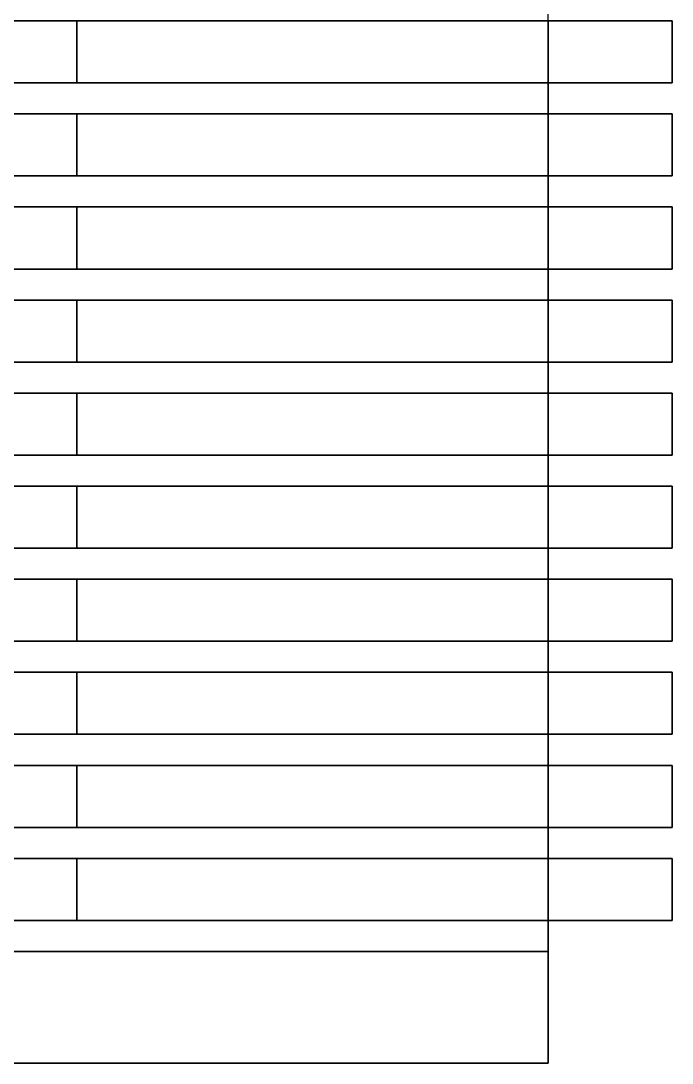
# Model space of a CAD drawing. Header units: millimetres. Extents: x -20 to 230, y 0 to 446.
# Drawn here: x 125 to 230, y 0 to 168 of the extents above; entities that cross this region are included whole.
import ezdxf

# ---------------------------------------------------------------- set-up
doc = ezdxf.new("R2010")
doc.units = ezdxf.units.MM
doc.layers.add('1', color=9, linetype='Continuous')
doc.layers.add('Caixa', color=250, linetype='Continuous')
for name, color, linetype, plot in [('2', 253, 'Continuous', False), ('3', 41, 'Continuous', False), ('4', 253, 'Continuous', False), ('5', 33, 'Continuous', False), ('6', 41, 'Continuous', False), ('7', 253, 'Continuous', False), ('8', 8, 'Continuous', False), ('9', 61, 'Continuous', False), ('Letra', 250, 'Continuous', False)]:
    doc.layers.add(name, color=color, linetype=linetype, plot=plot)

# ---------------------------------------------------------------- blocks, each defined once
blk = doc.blocks.new('2')
at = {"layer": 'Letra', "invisible_edges": 15}
for points in [[(210, -477.5, 130), (151.31, -477.5, 130), (151.31, -76, 130), (210, -76, 130)], [(151.31, -302.47, 130), (90.46, -302.47, 130), (90.86, -336.07, 130), (151.31, -336.07, 130)], [(151.31, -336.07, 130), (89.06, -346.4, 130), (87.77, -347.27, 130), (151.31, -347.27, 130)], [(87.83, -336.07, 130), (88.79, -336.69, 130), (89.45, -337.29, 130), (151.31, -336.07, 130)], [(151.31, -336.07, 130), (90.59, -344.38, 130), (89.83, -345.58, 130), (89.06, -346.4, 130)], [(89.45, -337.29, 130), (90.36, -338.5, 130), (90.83, -339.52, 130), (151.31, -336.07, 130)], [(91.2, -341.87, 130), (91.01, -343.2, 130), (90.59, -344.38, 130), (151.31, -336.07, 130)], [(90.83, -339.52, 130), (91.14, -340.76, 130), (91.2, -341.87, 130), (151.31, -336.07, 130)], [(87.77, -347.27, 130), (88.92, -348.29, 130), (89.64, -349.18, 130), (151.31, -347.27, 130)], [(151.31, -347.27, 130), (89.64, -349.18, 130), (90.24, -350.24, 130), (90.7, -351.47, 130)], [(90.7, -351.47, 130), (90.95, -352.85, 130), (90.95, -354.14, 130), (151.31, -347.27, 130)], [(151.31, -347.27, 130), (90.95, -354.14, 130), (90.75, -355.32, 130), (151.31, -355.32, 130)], [(89.8, -357.57, 130), (88.81, -368.93, 130), (151.31, -368.93, 130), (151.31, -355.32, 130)], [(151.31, -355.32, 130), (90.75, -355.32, 130), (90.39, -356.42, 130), (89.8, -357.57, 130)], [(88.81, -368.93, 130), (89.98, -370.98, 130), (90.64, -373.25, 130), (151.31, -368.93, 130)], [(151.31, -368.93, 130), (90.64, -373.25, 130), (90.77, -375.49, 130), (151.31, -375.49, 130)], [(90.4, -377.72, 130), (90.77, -375.49, 130), (151.31, -375.49, 130), (151.31, -397.5, 130)], [(90.4, -377.72, 130), (99.63, -401.82, 130), (151.31, -401.82, 130), (151.31, -397.5, 130)], [(151.31, -401.82, 130), (151.31, -477.5, 130), (105, -477.5, 130), (99.63, -401.82, 130)], [(0, -500, 130), (0, -477.5, 130), (210, -477.5, 130), (210, -500, 130)]]:
    blk.add_3dface(points, dxfattribs=at)

msp = doc.modelspace()

# ---------------------------------------------------------------- linework, layer by layer
for points in [[(134, 23, 115), (134, 33, 115), (230, 33, 115), (230, 23, 115)], [(134, 33, 115), (134, 33, 15), (230, 33, 15), (230, 33, 115)], [(134, 23, 15), (134, 33, 15), (230, 33, 15), (230, 23, 15)], [(134, 23, 115), (134, 33, 115), (134, 33, 15), (134, 23, 15)], [(230, 23, 115), (230, 33, 115), (230, 33, 15), (230, 23, 15)], [(134, 23, 115), (134, 23, 15), (230, 23, 15), (230, 23, 115)]]:
    msp.add_3dface(points)
at = {"layer": '1'}
for points in [[(134, 38, 115), (134, 48, 115), (230, 48, 115), (230, 38, 115)], [(134, 48, 115), (134, 48, 15), (230, 48, 15), (230, 48, 115)], [(134, 38, 15), (134, 48, 15), (230, 48, 15), (230, 38, 15)], [(134, 38, 115), (134, 48, 115), (134, 48, 15), (134, 38, 15)], [(230, 38, 115), (230, 48, 115), (230, 48, 15), (230, 38, 15)], [(134, 38, 115), (134, 38, 15), (230, 38, 15), (230, 38, 115)]]:
    msp.add_3dface(points, dxfattribs=at)
at = {"layer": '2'}
for points in [[(134, 53, 115), (134, 63, 115), (230, 63, 115), (230, 53, 115)], [(134, 63, 115), (134, 63, 15), (230, 63, 15), (230, 63, 115)], [(134, 53, 15), (134, 63, 15), (230, 63, 15), (230, 53, 15)], [(134, 53, 115), (134, 63, 115), (134, 63, 15), (134, 53, 15)], [(230, 53, 115), (230, 63, 115), (230, 63, 15), (230, 53, 15)], [(134, 53, 115), (134, 53, 15), (230, 53, 15), (230, 53, 115)]]:
    msp.add_3dface(points, dxfattribs=at)
at = {"layer": '3'}
for points in [[(134, 68, 115), (134, 78, 115), (230, 78, 115), (230, 68, 115)], [(134, 78, 115), (134, 78, 15), (230, 78, 15), (230, 78, 115)], [(134, 68, 15), (134, 78, 15), (230, 78, 15), (230, 68, 15)], [(134, 68, 115), (134, 78, 115), (134, 78, 15), (134, 68, 15)], [(230, 68, 115), (230, 78, 115), (230, 78, 15), (230, 68, 15)], [(134, 68, 115), (134, 68, 15), (230, 68, 15), (230, 68, 115)]]:
    msp.add_3dface(points, dxfattribs=at)
at = {"layer": '4'}
for points in [[(134, 83, 115), (134, 93, 115), (230, 93, 115), (230, 83, 115)], [(134, 93, 115), (134, 93, 15), (230, 93, 15), (230, 93, 115)], [(134, 83, 15), (134, 93, 15), (230, 93, 15), (230, 83, 15)], [(134, 83, 115), (134, 93, 115), (134, 93, 15), (134, 83, 15)], [(230, 83, 115), (230, 93, 115), (230, 93, 15), (230, 83, 15)], [(134, 83, 115), (134, 83, 15), (230, 83, 15), (230, 83, 115)]]:
    msp.add_3dface(points, dxfattribs=at)
at = {"layer": '5'}
for points in [[(134, 98, 115), (134, 108, 115), (230, 108, 115), (230, 98, 115)], [(134, 108, 115), (134, 108, 15), (230, 108, 15), (230, 108, 115)], [(134, 98, 15), (134, 108, 15), (230, 108, 15), (230, 98, 15)], [(134, 98, 115), (134, 108, 115), (134, 108, 15), (134, 98, 15)], [(230, 98, 115), (230, 108, 115), (230, 108, 15), (230, 98, 15)], [(134, 98, 115), (134, 98, 15), (230, 98, 15), (230, 98, 115)]]:
    msp.add_3dface(points, dxfattribs=at)
at = {"layer": '6'}
for points in [[(134, 113, 115), (134, 123, 115), (230, 123, 115), (230, 113, 115)], [(134, 123, 115), (134, 123, 15), (230, 123, 15), (230, 123, 115)], [(134, 113, 15), (134, 123, 15), (230, 123, 15), (230, 113, 15)], [(134, 113, 115), (134, 123, 115), (134, 123, 15), (134, 113, 15)], [(230, 113, 115), (230, 123, 115), (230, 123, 15), (230, 113, 15)], [(134, 113, 115), (134, 113, 15), (230, 113, 15), (230, 113, 115)]]:
    msp.add_3dface(points, dxfattribs=at)
at = {"layer": '7'}
for points in [[(134, 128, 115), (134, 138, 115), (230, 138, 115), (230, 128, 115)], [(134, 138, 115), (134, 138, 15), (230, 138, 15), (230, 138, 115)], [(134, 128, 15), (134, 138, 15), (230, 138, 15), (230, 128, 15)], [(134, 128, 115), (134, 138, 115), (134, 138, 15), (134, 128, 15)], [(230, 128, 115), (230, 138, 115), (230, 138, 15), (230, 128, 15)], [(134, 128, 115), (134, 128, 15), (230, 128, 15), (230, 128, 115)]]:
    msp.add_3dface(points, dxfattribs=at)
at = {"layer": '8'}
for points in [[(134, 143, 115), (134, 153, 115), (230, 153, 115), (230, 143, 115)], [(134, 153, 115), (134, 153, 15), (230, 153, 15), (230, 153, 115)], [(134, 143, 15), (134, 153, 15), (230, 153, 15), (230, 143, 15)], [(134, 143, 115), (134, 153, 115), (134, 153, 15), (134, 143, 15)], [(230, 143, 115), (230, 153, 115), (230, 153, 15), (230, 143, 15)], [(134, 143, 115), (134, 143, 15), (230, 143, 15), (230, 143, 115)]]:
    msp.add_3dface(points, dxfattribs=at)
at = {"layer": '9'}
for points in [[(134, 158, 115), (134, 168, 115), (230, 168, 115), (230, 158, 115)], [(134, 168, 115), (134, 168, 15), (230, 168, 15), (230, 168, 115)], [(134, 158, 15), (134, 168, 15), (230, 168, 15), (230, 158, 15)], [(134, 158, 115), (134, 168, 115), (134, 168, 15), (134, 158, 15)], [(230, 158, 115), (230, 168, 115), (230, 168, 15), (230, 158, 15)], [(134, 158, 115), (134, 158, 15), (230, 158, 15), (230, 158, 115)]]:
    msp.add_3dface(points, dxfattribs=at)
at = {"layer": 'Caixa'}
for p, q in [((0, 0), (210, 0)), ((210, 0, 130), (0, 0, 130)), ((210, 0), (210, 0, 130))]:
    msp.add_line(p, q, dxfattribs=at)
for points in [[(0, 446), (0, 0), (210, 0), (210, 446)], [(0, 168, 115), (0, 158, 115), (210, 158, 115), (210, 168, 115)], [(210, 168, 15), (210, 158, 15), (0, 158, 15), (0, 168, 15)], [(210, 153, 112), (210, 158, 112), (0, 158, 112), (0, 153, 112)], [(0, 158, 115), (0, 158, 112), (210, 158, 112), (210, 158, 115)], [(0, 153, 18), (0, 158, 18), (210, 158, 18), (210, 153, 18)], [(210, 158, 15), (210, 158, 18), (0, 158, 18), (0, 158, 15)], [(0, 153, 112), (0, 153, 115), (210, 153, 115), (210, 153, 112)], [(0, 153, 115), (0, 143, 115), (210, 143, 115), (210, 153, 115)], [(210, 153, 18), (210, 153, 15), (0, 153, 15), (0, 153, 18)], [(210, 153, 15), (210, 143, 15), (0, 143, 15), (0, 153, 15)], [(210, 138, 112), (210, 143, 112), (0, 143, 112), (0, 138, 112)], [(0, 143, 115), (0, 143, 112), (210, 143, 112), (210, 143, 115)], [(0, 138, 18), (0, 143, 18), (210, 143, 18), (210, 138, 18)], [(210, 143, 15), (210, 143, 18), (0, 143, 18), (0, 143, 15)], [(0, 138, 112), (0, 138, 115), (210, 138, 115), (210, 138, 112)], [(0, 138, 115), (0, 128, 115), (210, 128, 115), (210, 138, 115)], [(210, 138, 18), (210, 138, 15), (0, 138, 15), (0, 138, 18)], [(210, 138, 15), (210, 128, 15), (0, 128, 15), (0, 138, 15)], [(210, 123, 112), (210, 128, 112), (0, 128, 112), (0, 123, 112)], [(0, 128, 115), (0, 128, 112), (210, 128, 112), (210, 128, 115)], [(0, 123, 18), (0, 128, 18), (210, 128, 18), (210, 123, 18)], [(210, 128, 15), (210, 128, 18), (0, 128, 18), (0, 128, 15)], [(0, 123, 112), (0, 123, 115), (210, 123, 115), (210, 123, 112)], [(0, 123, 115), (0, 113, 115), (210, 113, 115), (210, 123, 115)], [(210, 123, 18), (210, 123, 15), (0, 123, 15), (0, 123, 18)], [(210, 123, 15), (210, 113, 15), (0, 113, 15), (0, 123, 15)], [(210, 108, 112), (210, 113, 112), (0, 113, 112), (0, 108, 112)], [(0, 113, 115), (0, 113, 112), (210, 113, 112), (210, 113, 115)], [(0, 108, 18), (0, 113, 18), (210, 113, 18), (210, 108, 18)], [(210, 113, 15), (210, 113, 18), (0, 113, 18), (0, 113, 15)], [(0, 108, 112), (0, 108, 115), (210, 108, 115), (210, 108, 112)], [(0, 108, 115), (0, 98, 115), (210, 98, 115), (210, 108, 115)], [(210, 108, 18), (210, 108, 15), (0, 108, 15), (0, 108, 18)], [(210, 108, 15), (210, 98, 15), (0, 98, 15), (0, 108, 15)], [(210, 93, 112), (210, 98, 112), (0, 98, 112), (0, 93, 112)], [(0, 98, 115), (0, 98, 112), (210, 98, 112), (210, 98, 115)], [(0, 93, 18), (0, 98, 18), (210, 98, 18), (210, 93, 18)], [(210, 98, 15), (210, 98, 18), (0, 98, 18), (0, 98, 15)], [(0, 93, 112), (0, 93, 115), (210, 93, 115), (210, 93, 112)], [(0, 93, 115), (0, 83, 115), (210, 83, 115), (210, 93, 115)], [(210, 93, 18), (210, 93, 15), (0, 93, 15), (0, 93, 18)], [(210, 93, 15), (210, 83, 15), (0, 83, 15), (0, 93, 15)], [(210, 78, 112), (210, 83, 112), (0, 83, 112), (0, 78, 112)], [(0, 83, 115), (0, 83, 112), (210, 83, 112), (210, 83, 115)], [(0, 78, 18), (0, 83, 18), (210, 83, 18), (210, 78, 18)], [(210, 83, 15), (210, 83, 18), (0, 83, 18), (0, 83, 15)], [(0, 78, 112), (0, 78, 115), (210, 78, 115), (210, 78, 112)], [(0, 78, 115), (0, 68, 115), (210, 68, 115), (210, 78, 115)], [(210, 78, 18), (210, 78, 15), (0, 78, 15), (0, 78, 18)], [(210, 78, 15), (210, 68, 15), (0, 68, 15), (0, 78, 15)], [(210, 63, 112), (210, 68, 112), (0, 68, 112), (0, 63, 112)], [(0, 68, 115), (0, 68, 112), (210, 68, 112), (210, 68, 115)], [(0, 63, 18), (0, 68, 18), (210, 68, 18), (210, 63, 18)], [(210, 68, 15), (210, 68, 18), (0, 68, 18), (0, 68, 15)], [(0, 63, 112), (0, 63, 115), (210, 63, 115), (210, 63, 112)], [(0, 63, 115), (0, 53, 115), (210, 53, 115), (210, 63, 115)], [(210, 63, 18), (210, 63, 15), (0, 63, 15), (0, 63, 18)], [(210, 63, 15), (210, 53, 15), (0, 53, 15), (0, 63, 15)], [(210, 48, 112), (210, 53, 112), (0, 53, 112), (0, 48, 112)], [(0, 53, 115), (0, 53, 112), (210, 53, 112), (210, 53, 115)], [(0, 48, 18), (0, 53, 18), (210, 53, 18), (210, 48, 18)], [(210, 53, 15), (210, 53, 18), (0, 53, 18), (0, 53, 15)], [(0, 48, 112), (0, 48, 115), (210, 48, 115), (210, 48, 112)], [(0, 48, 115), (0, 38, 115), (210, 38, 115), (210, 48, 115)], [(210, 48, 18), (210, 48, 15), (0, 48, 15), (0, 48, 18)], [(210, 48, 15), (210, 38, 15), (0, 38, 15), (0, 48, 15)], [(210, 33, 112), (210, 38, 112), (0, 38, 112), (0, 33, 112)], [(0, 38, 115), (0, 38, 112), (210, 38, 112), (210, 38, 115)], [(0, 33, 18), (0, 38, 18), (210, 38, 18), (210, 33, 18)], [(210, 38, 15), (210, 38, 18), (0, 38, 18), (0, 38, 15)], [(0, 33, 112), (0, 33, 115), (210, 33, 115), (210, 33, 112)], [(0, 33, 115), (0, 23, 115), (210, 23, 115), (210, 33, 115)], [(210, 33, 18), (210, 33, 15), (0, 33, 15), (0, 33, 18)], [(210, 33, 15), (210, 23, 15), (0, 23, 15), (0, 33, 15)], [(210, 18, 112), (210, 23, 112), (0, 23, 112), (0, 18, 112)], [(0, 23, 115), (0, 23, 112), (210, 23, 112), (210, 23, 115)], [(0, 18, 18), (0, 23, 18), (210, 23, 18), (210, 18, 18)], [(210, 23, 15), (210, 23, 18), (0, 23, 18), (0, 23, 15)]]:
    msp.add_3dface(points, dxfattribs=at)
for points, invisible_edges in [([(210, 168, 115), (210, 168, 130), (210, 158, 130), (210, 158, 115)], 5), ([(210, 158, 115), (210, 158, 130), (210, 168, 130), (210, 168, 115)], 5), ([(210, 168, 15), (210, 168), (210, 158), (210, 158, 15)], 5), ([(210, 158, 15), (210, 158), (210, 168), (210, 168, 15)], 5), ([(210, 158, 130), (210, 153, 130), (210, 153, 115), (210, 158, 115)], 14), ([(210, 158, 112), (210, 153, 112), (210, 153, 115), (210, 158, 115)], 4), ([(210, 158, 115), (210, 153, 115), (210, 153, 130), (210, 158, 130)], 11), ([(210, 158, 115), (210, 153, 115), (210, 153, 112), (210, 158, 112)], 1), ([(210, 158), (210, 153), (210, 153, 15), (210, 158, 15)], 14), ([(210, 158, 18), (210, 153, 18), (210, 153, 15), (210, 158, 15)], 4), ([(210, 158, 15), (210, 153, 15), (210, 153), (210, 158)], 11), ([(210, 158, 15), (210, 153, 15), (210, 153, 18), (210, 158, 18)], 1), ([(210, 153, 115), (210, 153, 130), (210, 143, 130), (210, 143, 115)], 5), ([(210, 143, 115), (210, 143, 130), (210, 153, 130), (210, 153, 115)], 5), ([(210, 153, 15), (210, 153), (210, 143), (210, 143, 15)], 5), ([(210, 143, 15), (210, 143), (210, 153), (210, 153, 15)], 5), ([(210, 143, 130), (210, 138, 130), (210, 138, 115), (210, 143, 115)], 14), ([(210, 143, 112), (210, 138, 112), (210, 138, 115), (210, 143, 115)], 4), ([(210, 143, 115), (210, 138, 115), (210, 138, 130), (210, 143, 130)], 11), ([(210, 143, 115), (210, 138, 115), (210, 138, 112), (210, 143, 112)], 1), ([(210, 143), (210, 138), (210, 138, 15), (210, 143, 15)], 14), ([(210, 143, 18), (210, 138, 18), (210, 138, 15), (210, 143, 15)], 4), ([(210, 143, 15), (210, 138, 15), (210, 138), (210, 143)], 11), ([(210, 143, 15), (210, 138, 15), (210, 138, 18), (210, 143, 18)], 1), ([(210, 138, 115), (210, 138, 130), (210, 128, 130), (210, 128, 115)], 5), ([(210, 128, 115), (210, 128, 130), (210, 138, 130), (210, 138, 115)], 5), ([(210, 138, 15), (210, 138), (210, 128), (210, 128, 15)], 5), ([(210, 128, 15), (210, 128), (210, 138), (210, 138, 15)], 5), ([(210, 128, 130), (210, 123, 130), (210, 123, 115), (210, 128, 115)], 14), ([(210, 128, 112), (210, 123, 112), (210, 123, 115), (210, 128, 115)], 4), ([(210, 128, 115), (210, 123, 115), (210, 123, 130), (210, 128, 130)], 11), ([(210, 128, 115), (210, 123, 115), (210, 123, 112), (210, 128, 112)], 1), ([(210, 128), (210, 123), (210, 123, 15), (210, 128, 15)], 14), ([(210, 128, 18), (210, 123, 18), (210, 123, 15), (210, 128, 15)], 4), ([(210, 128, 15), (210, 123, 15), (210, 123), (210, 128)], 11), ([(210, 128, 15), (210, 123, 15), (210, 123, 18), (210, 128, 18)], 1), ([(210, 123, 115), (210, 123, 130), (210, 113, 130), (210, 113, 115)], 5), ([(210, 113, 115), (210, 113, 130), (210, 123, 130), (210, 123, 115)], 5), ([(210, 123, 15), (210, 123), (210, 113), (210, 113, 15)], 5), ([(210, 113, 15), (210, 113), (210, 123), (210, 123, 15)], 5), ([(210, 113, 130), (210, 108, 130), (210, 108, 115), (210, 113, 115)], 14), ([(210, 113, 112), (210, 108, 112), (210, 108, 115), (210, 113, 115)], 4), ([(210, 113, 115), (210, 108, 115), (210, 108, 130), (210, 113, 130)], 11), ([(210, 113, 115), (210, 108, 115), (210, 108, 112), (210, 113, 112)], 1), ([(210, 113), (210, 108), (210, 108, 15), (210, 113, 15)], 14), ([(210, 113, 18), (210, 108, 18), (210, 108, 15), (210, 113, 15)], 4), ([(210, 113, 15), (210, 108, 15), (210, 108), (210, 113)], 11), ([(210, 113, 15), (210, 108, 15), (210, 108, 18), (210, 113, 18)], 1), ([(210, 108, 115), (210, 108, 130), (210, 98, 130), (210, 98, 115)], 5), ([(210, 98, 115), (210, 98, 130), (210, 108, 130), (210, 108, 115)], 5), ([(210, 108, 15), (210, 108), (210, 98), (210, 98, 15)], 5), ([(210, 98, 15), (210, 98), (210, 108), (210, 108, 15)], 5), ([(210, 98, 130), (210, 93, 130), (210, 93, 115), (210, 98, 115)], 14), ([(210, 98, 112), (210, 93, 112), (210, 93, 115), (210, 98, 115)], 4), ([(210, 98, 115), (210, 93, 115), (210, 93, 130), (210, 98, 130)], 11), ([(210, 98, 115), (210, 93, 115), (210, 93, 112), (210, 98, 112)], 1), ([(210, 98), (210, 93), (210, 93, 15), (210, 98, 15)], 14), ([(210, 98, 18), (210, 93, 18), (210, 93, 15), (210, 98, 15)], 4), ([(210, 98, 15), (210, 93, 15), (210, 93), (210, 98)], 11), ([(210, 98, 15), (210, 93, 15), (210, 93, 18), (210, 98, 18)], 1), ([(210, 93, 115), (210, 93, 130), (210, 83, 130), (210, 83, 115)], 5), ([(210, 83, 115), (210, 83, 130), (210, 93, 130), (210, 93, 115)], 5), ([(210, 93, 15), (210, 93), (210, 83), (210, 83, 15)], 5), ([(210, 83, 15), (210, 83), (210, 93), (210, 93, 15)], 5), ([(210, 83, 130), (210, 78, 130), (210, 78, 115), (210, 83, 115)], 14), ([(210, 83, 112), (210, 78, 112), (210, 78, 115), (210, 83, 115)], 4), ([(210, 83, 115), (210, 78, 115), (210, 78, 130), (210, 83, 130)], 11), ([(210, 83, 115), (210, 78, 115), (210, 78, 112), (210, 83, 112)], 1), ([(210, 83), (210, 78), (210, 78, 15), (210, 83, 15)], 14), ([(210, 83, 18), (210, 78, 18), (210, 78, 15), (210, 83, 15)], 4), ([(210, 83, 15), (210, 78, 15), (210, 78), (210, 83)], 11), ([(210, 83, 15), (210, 78, 15), (210, 78, 18), (210, 83, 18)], 1), ([(210, 78, 115), (210, 78, 130), (210, 68, 130), (210, 68, 115)], 5), ([(210, 68, 115), (210, 68, 130), (210, 78, 130), (210, 78, 115)], 5), ([(210, 78, 15), (210, 78), (210, 68), (210, 68, 15)], 5), ([(210, 68, 15), (210, 68), (210, 78), (210, 78, 15)], 5), ([(210, 68, 130), (210, 63, 130), (210, 63, 115), (210, 68, 115)], 14), ([(210, 68, 112), (210, 63, 112), (210, 63, 115), (210, 68, 115)], 4), ([(210, 68, 115), (210, 63, 115), (210, 63, 130), (210, 68, 130)], 11), ([(210, 68, 115), (210, 63, 115), (210, 63, 112), (210, 68, 112)], 1), ([(210, 68), (210, 63), (210, 63, 15), (210, 68, 15)], 14), ([(210, 68, 18), (210, 63, 18), (210, 63, 15), (210, 68, 15)], 4), ([(210, 68, 15), (210, 63, 15), (210, 63), (210, 68)], 11), ([(210, 68, 15), (210, 63, 15), (210, 63, 18), (210, 68, 18)], 1), ([(210, 63, 115), (210, 63, 130), (210, 53, 130), (210, 53, 115)], 5), ([(210, 53, 115), (210, 53, 130), (210, 63, 130), (210, 63, 115)], 5), ([(210, 63, 15), (210, 63), (210, 53), (210, 53, 15)], 5), ([(210, 53, 15), (210, 53), (210, 63), (210, 63, 15)], 5), ([(210, 53, 130), (210, 48, 130), (210, 48, 115), (210, 53, 115)], 14), ([(210, 53, 112), (210, 48, 112), (210, 48, 115), (210, 53, 115)], 4), ([(210, 53, 115), (210, 48, 115), (210, 48, 130), (210, 53, 130)], 11), ([(210, 53, 115), (210, 48, 115), (210, 48, 112), (210, 53, 112)], 1), ([(210, 53), (210, 48), (210, 48, 15), (210, 53, 15)], 14), ([(210, 53, 18), (210, 48, 18), (210, 48, 15), (210, 53, 15)], 4), ([(210, 53, 15), (210, 48, 15), (210, 48), (210, 53)], 11), ([(210, 53, 15), (210, 48, 15), (210, 48, 18), (210, 53, 18)], 1), ([(210, 48, 115), (210, 48, 130), (210, 38, 130), (210, 38, 115)], 5), ([(210, 38, 115), (210, 38, 130), (210, 48, 130), (210, 48, 115)], 5), ([(210, 48, 15), (210, 48), (210, 38), (210, 38, 15)], 5), ([(210, 38, 15), (210, 38), (210, 48), (210, 48, 15)], 5), ([(210, 38, 130), (210, 33, 130), (210, 33, 115), (210, 38, 115)], 14), ([(210, 38, 112), (210, 33, 112), (210, 33, 115), (210, 38, 115)], 4), ([(210, 38, 115), (210, 33, 115), (210, 33, 130), (210, 38, 130)], 11), ([(210, 38, 115), (210, 33, 115), (210, 33, 112), (210, 38, 112)], 1), ([(210, 38), (210, 33), (210, 33, 15), (210, 38, 15)], 14), ([(210, 38, 18), (210, 33, 18), (210, 33, 15), (210, 38, 15)], 4), ([(210, 38, 15), (210, 33, 15), (210, 33), (210, 38)], 11), ([(210, 38, 15), (210, 33, 15), (210, 33, 18), (210, 38, 18)], 1), ([(210, 33, 115), (210, 33, 130), (210, 23, 130), (210, 23, 115)], 5), ([(210, 23, 115), (210, 23, 130), (210, 33, 130), (210, 33, 115)], 5), ([(210, 33, 15), (210, 33), (210, 23), (210, 23, 15)], 5), ([(210, 23, 15), (210, 23), (210, 33), (210, 33, 15)], 5), ([(210, 23, 115), (210, 23, 130), (210, 0, 130), (210, 0, 115)], 9), ([(210, 0, 115), (210, 0, 130), (210, 23, 130), (210, 23, 115)], 12), ([(210, 23, 15), (210, 23), (210, 0), (210, 0, 15)], 9), ([(210, 0, 15), (210, 0), (210, 23), (210, 23, 15)], 12), ([(210, 23, 112), (210, 18, 112), (210, 18, 115), (210, 23, 115)], 6), ([(210, 23, 15), (210, 18, 15), (210, 18, 18), (210, 23, 18)], 3), ([(210, 18, 112), (0, 18, 112), (0, 18, 18), (210, 18, 18)], 15), ([(210, 18, 112), (210, 0, 115), (210, 0, 15), (210, 18, 18)], 5), ([(210, 18, 112), (210, 18, 115), (210, 0, 115)], 15), ([(210, 0, 15), (210, 0, 15), (210, 18, 15), (210, 18, 18)], 15), ([(210, 0, 130), (210, 0), (122.5, 0), (122.5, 0, 130)], 15)]:
    msp.add_3dface(points, dxfattribs=dict(at, invisible_edges=invisible_edges))

# ---------------------------------------------------------------- block references
at = {"layer": 'Letra'}
msp.add_blockref('2', (0, 500), dxfattribs=at)

doc.saveas('drawing.dxf')
